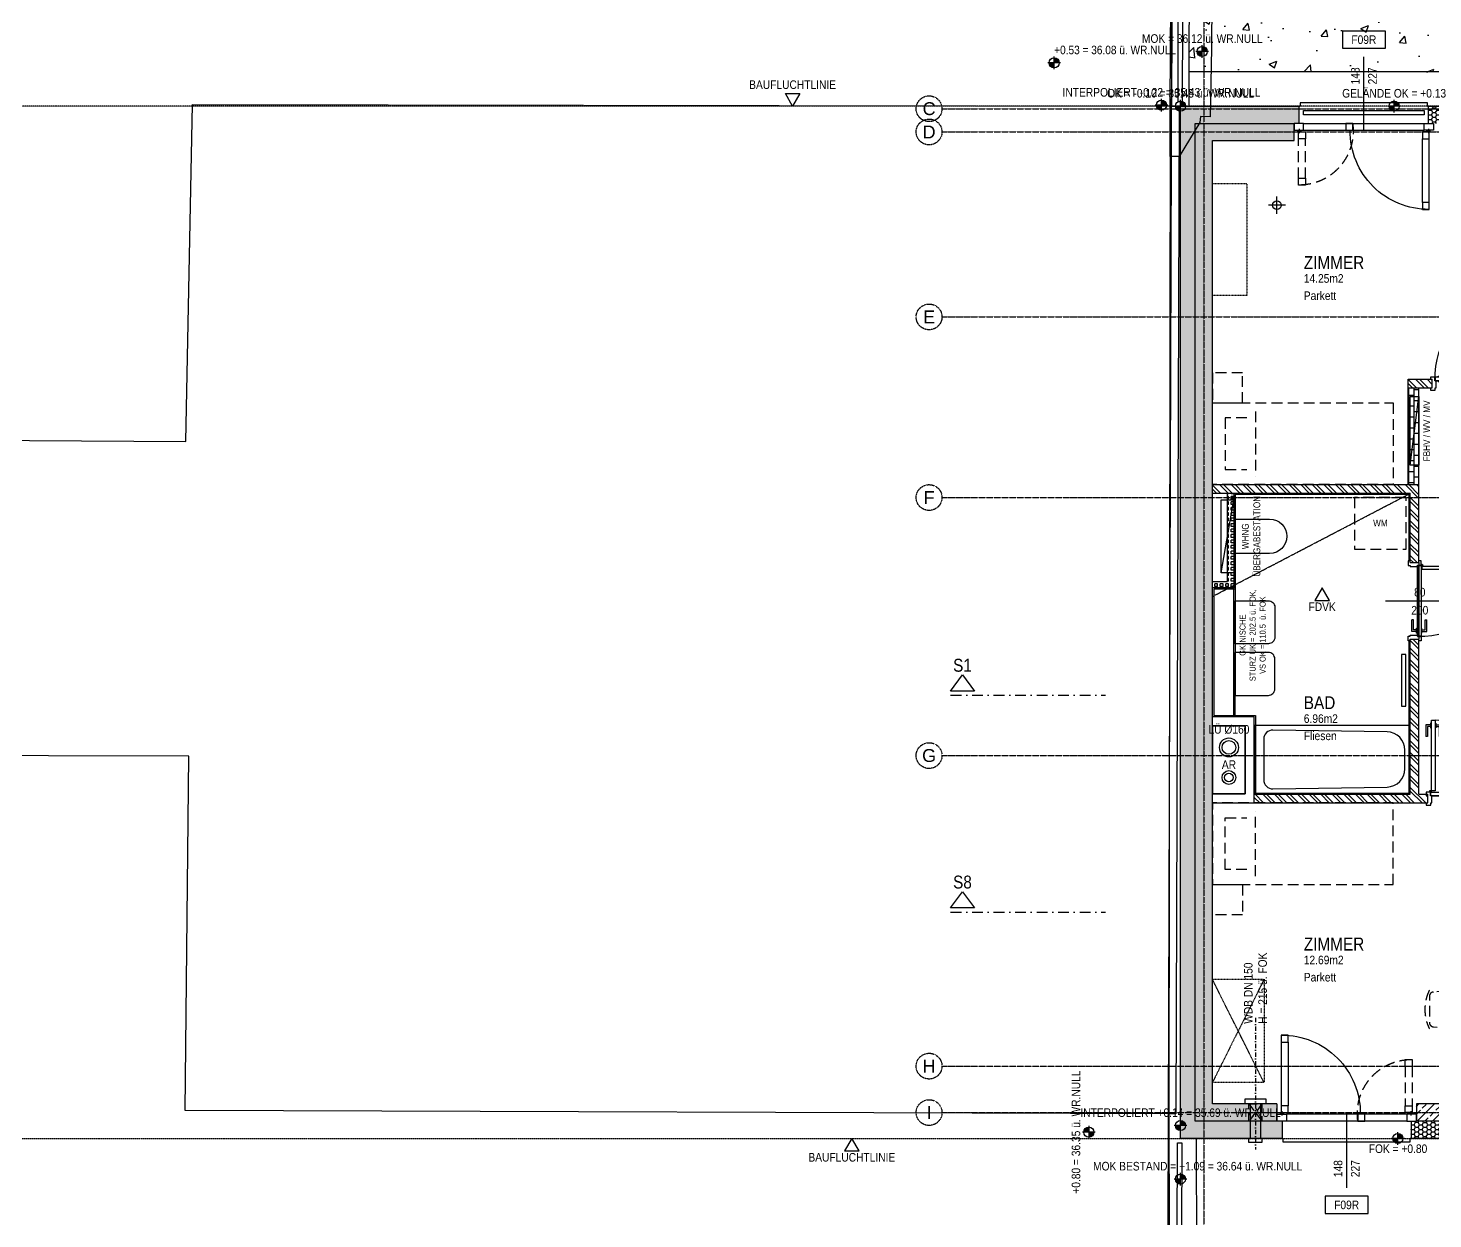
# Model space of a CAD drawing. Header units: millimetres. Extents: x -5498 to 144064, y 340 to 109563.
# Drawn here: x 21033 to 37359, y 34225 to 48069 of the extents above; entities that cross this region are included whole.
import ezdxf
from ezdxf.enums import TextEntityAlignment as Align

# ---------------------------------------------------------------- set-up
doc = ezdxf.new("R2010")
doc.units = ezdxf.units.MM
for name, pattern in [('DASHDOT', [1, 0.5, -0.25, 0, -0.25]), ('HIDDEN', [0.375, 0.25, -0.125]), ('HIDDEN2', [0.1875, 0.125, -0.0625]), ('STRICHLINIE', [0.75, 0.5, -0.25]), ('STRICHPUNKT', [1, 0.5, -0.25, 0, -0.25]), ('STRICHPUNKTX2', [2, 1, -0.5, 0, -0.5])]:
    doc.linetypes.add(name, pattern=pattern)
doc.layers.add('00_HLP---------M0', color=251, linetype='Continuous', plot=False)
for name, color, linetype in [('00_HLP-G00-LEG-M0', 6, 'Continuous'), ('01-ANS-G00-LEG-M0', 251, 'Continuous'), ('01-BFL-G00-LEG-M0', 251, 'Continuous'), ('01-SCH-G00-LEG-M0', 251, 'STRICHPUNKTX2'), ('01-SYM-G00-Leg-M0', 251, 'Continuous'), ('01-TXT---------M0', 251, 'Continuous'), ('01-TXT---------PP', 1, 'Continuous'), ('01-TXT-G00-LEG-M0', 1, 'Continuous'), ('02-ANS-G00-LEG-M0', 251, 'Continuous'), ('02-AXO-G00-LEG-M0', 251, 'STRICHPUNKT'), ('02-DIM-G00-LEG-BEHÖRDE', 251, 'Continuous'), ('02-FIL-G00-LEG-GK', 251, 'Continuous'), ('02-FIL-G00-LEG-GRÜN', 251, 'Continuous'), ('02-FIL-G00-LEG-LILA', 251, 'Continuous'), ('02-FIL-G00-LEG-ORANGE', 251, 'Continuous'), ('02-FIL-G00-Leg-STB', 251, 'Continuous'), ('02-FLI-G00-LEG-M0', 251, 'Continuous'), ('02-TWA---------M0', 251, 'Continuous'), ('02-TWA-G00-LEG-M0', 251, 'Continuous'), ('02-TWB-G00-LEG-M0', 251, 'Continuous'), ('02-WDA---------M0', 251, 'Continuous'), ('02-WDA-G00-LEG-M0', 251, 'Continuous'), ('02-ZWA---------M0', 251, 'Continuous'), ('02-ZWA-G00-LEG-M0', 251, 'Continuous'), ('03-HID-G00-LEG-M0', 251, 'HIDDEN2'), ('03-SYM-G00-LEG-M0', 251, 'Continuous'), ('04-HLP---------M0', 251, 'HIDDEN2'), ('04-STO---------M0', 251, 'Continuous'), ('04-SYM---------EP', 251, 'Continuous'), ('04-SYM-G00-LEG-EP', 251, 'Continuous'), ('04-TXT---------EP', 251, 'Continuous'), ('04-TXT-G00-Leg-M0', 251, 'Continuous'), ('04-TXT-G00-LEG-POS', 8, 'Continuous'), ('05-STO--------M0', 251, 'Continuous'), ('05-SYM---------M0', 251, 'Continuous'), ('05-SYM--------M0', 251, 'Continuous'), ('05-SYM-G00-LEG-M0', 251, 'Continuous'), ('05-TXT---------PP', 8, 'Continuous'), ('05-TXT--------M0', 251, 'Continuous'), ('05-TXT-G00-LEG-M0', 251, 'Continuous'), ('07-SAN---------M0', 251, 'Continuous'), ('07-SAN-G00-LEG-FBHZG-EVERT', 251, 'Continuous'), ('07-SAN-G00-LEG-M0', 251, 'Continuous'), ('07-SYM-G00-LEG-M0', 251, 'STRICHPUNKT'), ('07-TXT---------M0', 251, 'Continuous'), ('07_MOB-G00-LEG-M0', 6, 'HIDDEN2'), ('09-VER-G00-LEG-GEBÄUDE', 251, 'Continuous'), ('09-VER-G00-LEG-GRUNDSTÜCKSGRENZE', 251, 'Continuous'), ('09-WEG_G00-LEG-M0', 251, 'Continuous')]:
    doc.layers.add(name, color=color, linetype=linetype)
doc.styles.add('ARIAL', font='arial.ttf', dxfattribs={"width": 0.85})
doc.styles.get("Standard").update_dxf_attribs({"font": 'arial.ttf'})
pattern_1 = [(359.70755, (-20078.772, 18756.93), (47.764726, 27.252854), [31.75, -63.5]), (119.70755, (-20078.772, 18756.93), (-47.484027, 27.739039), [31.75, -63.5]), (59.70755, (-20078.772, 18756.93), (0.280699, 54.991893), [-63.5, 31.75])]
pattern_2 = [(135, (-23245.73, -3508.61), (-67.35192, -67.35192), []), (135, (-23245.73, -3463.7), (-67.35192, -67.35192), [])]

# ---------------------------------------------------------------- blocks, each defined once
blk = doc.blocks.new('05-TXT')
at = {"layer": '05-TXT--------M0'}
blk.add_line((-0.4, 0), (0.4, 0), dxfattribs=at)
at = {"layer": '05-TXT--------M0', "color": 8, "style": 'ARIAL', "width": 0.85}
blk.add_attdef('BREITE', text='', height=0.1, dxfattribs=at).set_placement((0, 0.05), align=Align.CENTER)
blk.add_attdef('HÖHE', text='', height=0.1, rotation=360, dxfattribs=at).set_placement((0, -0.06), align=Align.TOP_CENTER)
blk = doc.blocks.new('TÜR-80_10er-WAND')
at = {"layer": '00_HLP---------M0'}
blk.add_lwpolyline([(0.411, -0.025), (-0.411, -0.025), (-0.411, -0.025), (-0.411, 0.017), (0.411, 0.017)], close=True, dxfattribs=at)
for points in [[(0.4, 0.017), (-0.4, 0.017)], [(-0.375, 0.017), (-0.375, 0.027), (-0.32, 0.027), (-0.32, 0.017)], [(-0.357, 0.027), (-0.357, 0.083), (-0.222, 0.083)], [(-0.337, 0.027), (-0.337, 0.063), (-0.222, 0.063)], [(-0.222, 0.063), (-0.222, 0.083)], [(-0.375, -0.025), (-0.375, -0.035), (-0.32, -0.035), (-0.32, -0.025)], [(-0.357, -0.035), (-0.357, -0.091), (-0.222, -0.091)], [(-0.337, -0.035), (-0.337, -0.071), (-0.222, -0.071)], [(-0.222, -0.071), (-0.222, -0.091)]]:
    blk.add_lwpolyline(points, dxfattribs=at)
at = {"layer": '02-ZWA---------M0'}
for points in [[(-0.445, 0.1), (-0.445, 0)], [(0.445, 0.1), (0.445, 0)]]:
    blk.add_lwpolyline(points, dxfattribs=at)
at = {"layer": '05-STO--------M0'}
for points in [[(-0.465, 0.1), (-0.465, 0.125), (-0.41, 0.125), (-0.41, 0.1), (-0.4, 0.1), (-0.4, 0.017), (-0.415, 0.017), (-0.415, -0.025), (-0.465, -0.025), (-0.465, 0)], [(0.465, 0.1), (0.465, 0.125), (0.41, 0.125), (0.41, 0.1), (0.4, 0.1), (0.4, 0.017), (0.415, 0.017), (0.415, -0.025), (0.465, -0.025), (0.465, 0)]]:
    blk.add_lwpolyline(points, dxfattribs=at)
at = {"layer": '05-SYM---------M0'}
for points in [[(0.352, -0.808), (0.296, -0.808), (0.296, -0.673)], [(0.316, -0.673), (0.296, -0.673)], [(0.352, -0.788), (0.316, -0.788), (0.316, -0.673)], [(0.362, -0.826), (0.352, -0.826), (0.352, -0.771), (0.362, -0.771)], [(0.404, -0.826), (0.414, -0.826), (0.414, -0.771), (0.404, -0.771)], [(0.414, -0.808), (0.47, -0.808), (0.47, -0.673)], [(0.414, -0.788), (0.45, -0.788), (0.45, -0.673)], [(0.45, -0.673), (0.47, -0.673)]]:
    blk.add_lwpolyline(points, dxfattribs=at)
at = {"layer": '05-SYM--------M0'}
blk.add_lwpolyline([(0.404, -0.039), (0.404, -0.862), (0.404, -0.862), (0.362, -0.862), (0.362, -0.039)], close=True, dxfattribs=at)
for points in [[(0.41, -0.036), (0.42, -0.036)], [(0.415, -0.031), (0.415, -0.041)]]:
    blk.add_lwpolyline(points, dxfattribs=at)
blk.add_circle((0.415, -0.036), 0.01, dxfattribs=at)
blk.add_arc((0.415, -0.036), 0.828, 176.3309, 266.3309, dxfattribs=at)
blk = doc.blocks.new('Fenster Doppelt 196')
at = {"layer": '02-WDA---------M0'}
for points in [[(-1.56, -0.2), (-1.56, -0.4)], [(-0.06, -0.2), (-0.06, -0.4)]]:
    blk.add_lwpolyline(points, dxfattribs=at)
at = {"layer": '04-HLP---------M0', "linetype": 'Continuous'}
for points in [[(-0.13, 0.72), (-0.13, 0.8), (-0.05, 0.8), (-0.05, 0.72)], [(-0.13, -0.1), (-0.13, -0.02), (-0.05, -0.02), (-0.05, -0.1)]]:
    blk.add_lwpolyline(points, close=True, dxfattribs=at)
for points in [[(-0.13, 0.72), (-0.13, -0.02)], [(-0.05, 0.72), (-0.05, -0.02)]]:
    blk.add_lwpolyline(points, dxfattribs=at)
at = {"layer": '04-HLP---------M0'}
for points in [[(-1.49, 0.437), (-1.49, 0.517), (-1.57, 0.517), (-1.57, 0.437)], [(-1.49, -0.1), (-1.49, -0.02), (-1.57, -0.02), (-1.57, -0.1)]]:
    blk.add_lwpolyline(points, close=True, dxfattribs=at)
for points in [[(-1.57, 0.437), (-1.57, -0.02)], [(-1.49, 0.437), (-1.49, -0.02)], [(-1.586, -0.11), (-1.536, -0.11)], [(-1.561, -0.135), (-1.561, -0.085)], [(-0.034, -0.11), (-0.084, -0.11)], [(-0.059, -0.135), (-0.059, -0.085)]]:
    blk.add_lwpolyline(points, dxfattribs=at)
at = {"layer": '04-HLP---------M0', "linetype": 'Continuous'}
blk.add_arc((-0.059, -0.11), 0.91, 89.5354, 180.5162, dxfattribs=at)
at = {"layer": '04-HLP---------M0'}
blk.add_arc((-1.561, -0.11), 0.627, 351.7537, 90.8218, dxfattribs=at)
at = {"layer": '04-STO---------M0'}
for points in [[(-1.51, -0.2), (-1.62, -0.2), (-1.62, -0.12), (-1.51, -0.12)], [(-0.94, -0.2), (-1.02, -0.2), (-1.02, -0.12), (-0.94, -0.12)], [(-0.11, -0.2), (0, -0.2), (0, -0.12), (-0.11, -0.12)]]:
    blk.add_lwpolyline(points, close=True, dxfattribs=at)
at = {"layer": '04-SYM---------EP'}
for p, q in [((-1.51, -0.12), (-0.11, -0.12)), ((-1.51, -0.2), (-0.11, -0.2))]:
    blk.add_line(p, q, dxfattribs=at)
blk = doc.blocks.new('01-SQM')
at = {"layer": '01-TXT---------M0', "color": 1, "style": 'ARIAL', "width": 0.85}
blk.add_attdef('ROOM', (0, 0), '', height=0.15, dxfattribs=at)
blk.add_attdef('AREA', text='', height=0.1, dxfattribs=at).set_placement((0, -0.06), align=Align.TOP_LEFT)
at = {"layer": '01-TXT---------PP', "color": 1, "style": 'ARIAL', "width": 0.85}
blk.add_attdef('NR', text='', height=0.15, dxfattribs=at).set_placement((-0.117, 0), align=Align.RIGHT)
blk.add_attdef('FLOOR', text='', height=0.1, dxfattribs=at).set_placement((0, -0.26), align=Align.TOP_LEFT)
blk = doc.blocks.new('01-HK1')
for p, q in [((-0.001, -0.074), (-0.001, 0.074)), ((0.074, 0), (-0.075, 0))]:
    blk.add_line(p, q)
blk.add_circle((-0.001, 0), 0.0586)
for points in [[(-0.001, 0.059), (0.041, 0.041), (-0.001, 0)], [(-0.001, 0), (0.058, 0), (0.041, 0.041)], [(-0.059, 0), (-0.042, -0.041), (-0.001, 0)], [(-0.042, -0.041), (-0.001, -0.059), (-0.001, 0)]]:
    blk.add_solid(points)
at = {"layer": '01-TXT---------M0', "color": 8, "style": 'ARIAL', "width": 0.85}
blk.add_attdef('HEIGHT', text='', height=0.1, dxfattribs=at).set_placement((0, 0.2), align=Align.TOP_CENTER)
blk = doc.blocks.new('04-TXT')
blk.add_line((0, 0), (0.853, 0))
at = {"layer": '04-TXT---------EP', "color": 8, "style": 'ARIAL', "width": 0.85}
blk.add_attdef('WIDTH', text='', height=0.1, dxfattribs=at).set_placement((0.632, 0.05), align=Align.CENTER)
blk.add_attdef('HEIGHT', text='', height=0.1, dxfattribs=at).set_placement((0.632, -0.05), align=Align.TOP_CENTER)
blk = doc.blocks.new('03-rar')
blk.add_circle((0, 0), 0.05)
at = {"layer": '01-TXT---------M0', "color": 8, "style": 'ARIAL', "width": 0.85}
blk.add_attdef('RR', text='', height=0.1, dxfattribs=at).set_placement((0, 0.1), align=Align.CENTER)
blk = doc.blocks.new('schnittführung')
at = {"color": 4, "linetype": 'DASHDOT', "ltscale": 0.25}
blk.add_line((0.237, -0.138), (0.237, 1.662), dxfattribs=at)
blk.add_line((0.237, -0.138), (0.237, 1.662), dxfattribs=at)
blk.add_line((0.237, -0.138), (0.237, 1.662), dxfattribs=at)
at = {"color": 4}
blk.add_lwpolyline([(0.187, 0.138), (0.187, -0.138), (0, 0)], close=True, dxfattribs=at)
at = {"layer": '07-TXT---------M0', "color": 9, "style": 'ARIAL', "text_generation_flag": 6, "width": 0.85}
blk.add_attdef('SCHNITT', text='', height=0.15, rotation=270, dxfattribs=at).set_placement((-0.037, 0), align=Align.CENTER)
blk = doc.blocks.new('01-HK3')
blk.add_lwpolyline([(0, 0), (0.0423, 0.0732), (-0.0423, 0.0732)], close=True)
at = {"color": 0, "style": 'ARIAL', "width": 0.85}
blk.add_attdef('HEIGHT', text='', height=0.05, dxfattribs=at).set_placement((0, 0.35), align=Align.TOP_CENTER)
blk = doc.blocks.new('07-Badewanne')
blk.add_lwpolyline([(0, -0.8), (-1.8, -0.8), (-1.8, 0), (0, 0)], close=True)
blk.add_lwpolyline([(-0.106, -0.637), (-0.106, -0.163, 0.418658), (-0.213, -0.058), (-1.539, -0.079, 0.409076), (-1.747, -0.291), (-1.747, -0.509, 0.409783), (-1.539, -0.721), (-0.213, -0.742, 0.419369), (-0.106, -0.637)], format="xyb", close=True)
blk = doc.blocks.new('07-WT60')
blk.add_lwpolyline([(-0.015, 0.25), (-0.4, 0.25, 0.414214), (-0.475, 0.175), (-0.475, -0.175, 0.414214), (-0.4, -0.25), (-0.015, -0.25)], format="xyb", close=True)
blk = doc.blocks.new('07-WM')
at = {"linetype": 'HIDDEN', "ltscale": 0.5}
blk.add_lwpolyline([(0.05, -0.05), (0.05, -0.65), (0.65, -0.65), (0.65, -0.05)], close=True, dxfattribs=at)
blk = doc.blocks.new('07-WC')
blk.add_lwpolyline([(-0.015, -0.2), (-0.415, -0.2, -1), (-0.415, 0.2), (-0.015, 0.2)], format="xyb", close=True)
blk = doc.blocks.new('BETT_90')
blk.add_lwpolyline([(0, 0.95), (-0.35, 0.95), (-0.35, 1.3), (0, 1.3)], close=True)
at = {"flags": 128}
blk.add_lwpolyline([(-2.1, 0.95), (-2.1, 0), (0, 0), (0, 0.95)], close=True, dxfattribs=at)
for points in [[(-0.5, 0.85), (-0.5, 0.1)], [(-0.4, 0.775), (-0.15, 0.775), (-0.15, 0.175), (-0.4, 0.175)]]:
    blk.add_lwpolyline(points)
blk = doc.blocks.new('möbel_schreibtisch')
at = {"flags": 128}
blk.add_lwpolyline([(0, -0.1), (-0.6, -0.1), (-0.6, 1.3), (0, 1.3)], close=True, dxfattribs=at)
blk.add_lwpolyline([(-1.056, 0.802, 0.39805), (-1.103, 0.752), (-1.103, 0.447, 0.39805), (-1.056, 0.397), (-0.706, 0.377, 0.430564), (-0.653, 0.427), (-0.653, 0.772, 0.430564), (-0.706, 0.822)], format="xyb", close=True, dxfattribs=at)
blk.add_arc((-0.653, 0.599), 0.503, 153.4349, 206.5651)
blk = doc.blocks.new('WANDLÜFER')
at = {"layer": '02-TWA---------M0', "linetype": 'HIDDEN2', "ltscale": 0.75}
for points in [[(0.075, 0), (0.075, -0.2), (-0.075, -0.2), (-0.075, 0), (0.075, 0)], [(-0.075, 0), (0.075, -0.2)], [(0.075, 0), (-0.075, -0.2)]]:
    blk.add_lwpolyline(points, dxfattribs=at)
at = {"layer": '07-SAN---------M0', "linetype": 'STRICHPUNKT', "ltscale": 0.1}
blk.add_lwpolyline([(0, 1), (0, -0.53)], dxfattribs=at)
at = {"layer": '07-SAN---------M0'}
for points in [[(0, 0), (-0.12, 0), (-0.12, 0.06), (0.12, 0.06), (0.12, 0)], [(0.08, -0.4), (-0.08, -0.4), (-0.08, -0.445), (0.08, -0.445)]]:
    blk.add_lwpolyline(points, close=True, dxfattribs=at)
for points in [[(-0.06, 0), (-0.06, -0.4)], [(0.06, 0), (0.06, -0.4)]]:
    blk.add_lwpolyline(points, dxfattribs=at)
blk = doc.blocks.new('türachse&qualität')
at = {"layer": '05-SYM---------M0'}
blk.add_line((-0.4, 0), (-0.4, 0), dxfattribs=at)
at = {"layer": '05-TXT---------PP'}
blk.add_lwpolyline([(-0.5, -0.25), (-0.5, 0.25), (-0.7, 0.25), (-0.7, -0.25)], close=True, dxfattribs=at)
at = {"layer": '05-TXT---------PP', "color": 8, "style": 'ARIAL', "text_generation_flag": 6, "width": 0.85}
blk.add_attdef('POS.NR.', text='', height=0.1, rotation=270, dxfattribs=at).set_placement((-0.653, -0.011), align=Align.TOP_CENTER)

msp = doc.modelspace()

# ---------------------------------------------------------------- hatches: boundary and pattern name
at = {"layer": '02-FIL-G00-LEG-GK'}
h = msp.add_hatch(dxfattribs=at)
h.set_pattern_fill('BRICK', color=256, scale=10, angle=197.0465, style=0)
h.set_pattern_definition([(90, (-23245.73, -3508.606), (-63.5, 4e-09), []), (180, (-23245.73, -3508.6), (-8e-09, -127), [63.5, -63.5]), (180, (-23245.73, -3445.1), (-8e-09, -127), [-63.5, 63.5])])
h.paths.add_polyline_path([(37197, 43886), (37072, 43886), (37072, 42761), (37197, 42761)])
at = {"layer": '02-FIL-G00-LEG-GK', "ltscale": 0.2}
h = msp.add_hatch(dxfattribs=at)
h.set_pattern_fill('SQUARE', color=256, scale=10, angle=197.0465, style=0)
h.set_pattern_definition([(90, (-23245.73, -3508.606), (-31.75, 2e-09), [31.75, -31.75]), (180, (-23245.73, -3508.606), (-2e-09, -31.75), [31.75, -31.75])])
h.paths.add_polyline_path([(35047, 42611), (34972, 42611), (34972, 41636), (34797, 41636), (34797, 41561), (35047, 41561)])
h.paths.add_polyline_path([(35047, 42661), (34972, 42661), (34972, 42611), (35047, 42611)])
at = {"layer": '02-FIL-G00-LEG-GRÜN'}
h = msp.add_hatch(dxfattribs=at)
h.set_pattern_fill('AR-CONC', color=256, scale=5, angle=107.339, style=0)
h.set_pattern_definition([(50.2925, (-23245.7, -3508.6), (911.318, -75.045), [95.25, -1047.75]), (355.2925, (-23245.7, -3508.6), (-181.088, 954.371), [76.2, -838.2]), (100.7435, (-23169.8, -3514.9), (730.234, 879.322), [80.95, -890.45]), (46.4767, (-23247, -3254.6), (1356.45, -203.29), [142.875, -1571.625]), (96.928, (-23134, -3271.5), (1180.691, 1243.17), [121.425, -1335.675]), (351.4765, (-23247, -3254.6), (1180.693, 1243.168), [114.3, -1257.3]), (21.2925, (-23119.7, -3317.46), (760.6744, -507.4516), [95.25, -1047.75]), (326.2925, (-23119.7, -3317.5), (304.305, 922.505), [76.2, -838.2]), (71.7439, (-23056.3, -3359.75), (1064.978, 415.056), [80.95, -890.45]), (37.79245, (-23245.73, -3508.6), (13.2849, 422.8485), [0, -828.04, 0, -850.9, 0, -841.375]), (7.79245, (-23245.73, -3508.6), (331.5372, 502.6017), [0, -485.14, 0, -808.99, 0, -320.675]), (327.79245, (-23528.94, -3510.05), (678.0903, -25.183), [0, -317.5, 0, -990.6, 0, -1314.45]), (317.79245, (-23655.93, -3510.7), (739.9873, 130.911), [0, -412.75, 0, -657.86, 0, -933.45])])
h.paths.add_polyline_path([(38838, 49629), (34530, 49629), (34528, 49061), (34523, 47561), (38838, 47561)])
at = {"layer": '02-FIL-G00-LEG-LILA'}
h = msp.add_hatch(dxfattribs=at)
h.set_pattern_fill('HONEY', color=256, scale=10, angle=107.0465, style=0)
h.set_pattern_definition(pattern_1)
h.paths.add_polyline_path([(34597, 46961), (35747, 46961), (35807, 46961), (35807, 47161), (34427, 47161), (34427, 35161), (35607, 35161), (35607, 35361), (35547, 35361), (34597, 35361)])
h = msp.add_hatch(dxfattribs=at)
h.set_pattern_fill('HONEY', color=256, scale=10, angle=107.0465, style=0)
h.set_pattern_definition(pattern_1)
h.paths.add_polyline_path([(39577, 47161), (37307, 47161), (37307, 46961), (37367, 46961), (39517, 46961), (39577, 46961)])
h = msp.add_hatch(dxfattribs=at)
h.set_pattern_fill('HONEY', color=256, scale=10, angle=107.0465, style=0)
h.set_pattern_definition(pattern_1)
h.paths.add_polyline_path([(39282, 35361), (39222, 35361), (37167, 35361), (37107, 35361), (37107, 35161), (39282, 35161)])
at = {"layer": '02-FIL-G00-LEG-ORANGE'}
h = msp.add_hatch(dxfattribs=at)
h.set_pattern_fill('ANSI32', color=256, scale=10, angle=197.0465, style=0)
h.set_pattern_definition(pattern_2)
h.paths.add_polyline_path([(37352, 43986), (37072, 43986), (37072, 43886), (37352, 43886)])
h = msp.add_hatch(dxfattribs=at)
h.set_pattern_fill('ANSI32', color=256, scale=10, angle=197.0465, style=0)
h.set_pattern_definition(pattern_2)
h.paths.add_polyline_path([(37197, 42761), (34797, 42761), (34797, 42661), (37097, 42661), (37097, 41856), (37197, 41856)])
h = msp.add_hatch(dxfattribs=at)
h.set_pattern_fill('ANSI32', color=256, scale=10, angle=197.0465, style=0)
h.set_pattern_definition(pattern_2)
h.paths.add_polyline_path([(37197, 40966), (37097, 40966), (37097, 39161), (35287, 39161), (35287, 39061), (37302, 39061), (37302, 39161), (37197, 39161)])
at = {"layer": '02-FIL-G00-Leg-STB'}
h = msp.add_hatch(dxfattribs=at)
h.set_pattern_fill('ANSI33', color=256, scale=20, angle=107.0465, style=0)
h.set_pattern_definition([(44.70755, (-20078.77, 18756.93), (-89.34302, 90.25976), []), (44.70755, (-19988.97, 18756.47), (-89.34302, 90.25976), [63.5, -31.75])])
h.paths.add_polyline_path([(34797, 46761), (35747, 46761), (35747, 46961), (34597, 46961), (34597, 35361), (35547, 35361), (35547, 35441), (35547, 35561), (34797, 35561)])
h = msp.add_hatch(dxfattribs=at)
h.set_pattern_fill('ANSI33', color=256, scale=20, angle=107.0465, style=0)
h.set_pattern_definition([(45, (-23245.73, -3508.6), (-89.80256, 89.80256), []), (45, (-23155.93, -3508.6), (-89.80256, 89.80256), [63.5, -31.75])])
h.paths.add_polyline_path([(38622, 39696), (38422, 39696), (38422, 35561), (37167, 35561), (37167, 35361), (39222, 35361), (39222, 35561), (38622, 35561)])

# ---------------------------------------------------------------- linework, layer by layer
at = {"layer": '00_HLP-G00-LEG-M0'}
msp.add_lwpolyline([(34802, 50055), (34785, 47837), (34772, 47035), (34657, 47042), (34651, 46972), (34411, 46577), (34307, 46577), (34306, 47162), (34307, 47182), (34342, 52574)], dxfattribs=at)
for centre, radius in [((34989, 39706), 110), ((34989, 39356), 80)]:
    msp.add_circle(centre, radius, dxfattribs=at)
at = {"layer": '01-ANS-G00-LEG-M0'}
for points in [[(37197, 41856), (37197, 40966)], [(34797, 39166), (35177, 39166), (35177, 39956), (34797, 39956), (34797, 39166)]]:
    msp.add_lwpolyline(points, dxfattribs=at)
at = {"layer": '01-BFL-G00-LEG-M0', "linetype": 'STRICHLINIE'}
msp.add_lwpolyline([(49417, 47161), (19277, 47161), (19303, 56514), (19330, 61746), (49471, 61820), (49417, 56595), (49417, 47161)], close=True, dxfattribs=at)
msp.add_lwpolyline([(19214, 24036), (19245, 35161), (49417, 35161), (49417, 26387), (49325, 14524)], dxfattribs=at)
at = {"layer": '02-ANS-G00-LEG-M0'}
for points in [[(19303, 56784), (21642, 56789), (34552, 56813), (34528, 49061), (34522, 47161)], [(19353, 56709), (21642, 56714), (34476, 56738), (34453, 49161), (34447, 47211), (34397, 47211), (34403, 49161), (34426, 56688), (21642, 56664), (19353, 56659), (19353, 56709)], [(19303, 56584), (21642, 56589), (34351, 56613), (34328, 49161), (34322, 47161)], [(37297, 47161), (37297, 47201), (35817, 47201), (35817, 47161)], [(35047, 40061), (35047, 41561)], [(34291, 35655), (34291, 35655), (34294, 33845), (34277, 32186), (34265, 31554), (34244, 31530), (34241, 29294), (34258, 29260), (34259, 26669), (37934, 26647), (39394, 26641), (39418, 26670), (39627, 26675), (39644, 26651), (39644, 26640), (42786, 26568), (44500, 26549), (45276, 26537), (45963, 26525), (46078, 26523), (46110, 26510), (46780, 26478)], [(34441, 35111), (34409, 26817), (49367, 26632), (49367, 26582), (34359, 26768), (34391, 35111), (34441, 35111)], [(46780, 26478), (46811, 26504), (46821, 26723), (46793, 26753), (46168, 26783), (46132, 26797), (45968, 26800), (45280, 26812), (44504, 26824), (42791, 26843), (40774, 26889), (39729, 26914), (37936, 26922), (34579, 26942), (34578, 27810), (34578, 29333), (34561, 29368), (34561, 30770), (34564, 31412), (34582, 31434), (34597, 32181), (34614, 33844), (34612, 35161)], [(35617, 35161), (35617, 35121), (37097, 35121), (37097, 35161)]]:
    msp.add_lwpolyline(points, dxfattribs=at)
msp.add_lwpolyline([(37257, 47061), (35857, 47061), (35857, 47111), (37257, 47111), (37257, 47061)], close=True, dxfattribs=at)
at = {"layer": '02-AXO-G00-LEG-M0'}
for points in [[(34697, 58815), (34697, 23888)], [(31654, 47131), (65267, 47131)], [(31654, 46861), (65267, 46861)], [(31654, 44711), (65267, 44711)], [(31654, 42611), (65267, 42611)], [(31654, 39611), (65267, 39611)], [(31654, 36001), (65267, 36001)], [(31654, 35461), (65267, 35461)]]:
    msp.add_lwpolyline(points, dxfattribs=at)
for centre in [(31504, 47131), (31504, 46861), (31504, 44711), (31504, 42611), (31504, 39611), (31504, 36001), (31504, 35461)]:
    msp.add_circle(centre, 150, dxfattribs=at)
at = {"layer": '02-FLI-G00-LEG-M0'}
for points in [[(37082, 41876), (37082, 42646), (35062, 42646), (35062, 41546), (34812, 41546), (34812, 40076), (35297, 40076), (35297, 39176), (37082, 39176), (37082, 40946)], [(35062, 41546), (35057, 40076)]]:
    msp.add_lwpolyline(points, dxfattribs=at)
at = {"layer": '02-TWA-G00-LEG-M0'}
for p, q in [((34597, 46961), (35747, 46961)), ((34597, 35361), (34597, 46961)), ((34797, 46761), (35747, 46761)), ((34797, 35561), (34797, 46761)), ((35547, 35561), (34797, 35561)), ((38422, 35561), (37167, 35561)), ((35547, 35361), (34597, 35361)), ((39222, 35361), (37167, 35361))]:
    msp.add_line(p, q, dxfattribs=at)
for points in [[(35747, 46761), (35747, 46961)], [(35547, 45911), (35547, 46111)], [(35647, 46011), (35447, 46011)], [(35547, 35561), (35547, 35361)], [(37167, 35561), (37167, 35361)]]:
    msp.add_lwpolyline(points, dxfattribs=at)
msp.add_circle((35547, 46011), 50, dxfattribs=at)
at = {"layer": '02-TWB-G00-LEG-M0'}
msp.add_lwpolyline([(7149, 340), (7235, 37822), (7319, 56522), (18168, 56595), (18015, 43292), (22867, 43263), (22943, 47179), (34306, 47162), (34306, 47162), (34291, 35446), (22858, 35484), (22901, 39603), (18002, 39617), (17965, 24115)], dxfattribs=at)
at = {"layer": '02-WDA-G00-LEG-M0'}
for p, q in [((34427, 35161), (34427, 47161)), ((34427, 47161), (35817, 47161)), ((37297, 47161), (39577, 47161)), ((35617, 35161), (34427, 35161)), ((39292, 35161), (37097, 35161))]:
    msp.add_line(p, q, dxfattribs=at)
at = {"layer": '02-ZWA-G00-LEG-M0'}
for p, q in [((37072, 43986), (37352, 43986)), ((37072, 42761), (37072, 43986)), ((37072, 43886), (37352, 43886)), ((37197, 41856), (37197, 43886)), ((34797, 42761), (37197, 42761)), ((34797, 42661), (37097, 42661)), ((37097, 41856), (37097, 42661)), ((37097, 39161), (37097, 40966)), ((37197, 39161), (37197, 40966))]:
    msp.add_line(p, q, dxfattribs=at)
for points in [[(35047, 42661), (35047, 41561), (34797, 41561)], [(34797, 41636), (34972, 41636), (34972, 42661)], [(34797, 39061), (35282, 39061), (35282, 40061), (34797, 40061)], [(34797, 39956), (35177, 39956), (35177, 39166), (34797, 39166)], [(35282, 39161), (37097, 39161)], [(35282, 39061), (37302, 39061)], [(37197, 39161), (37302, 39161)]]:
    msp.add_lwpolyline(points, dxfattribs=at)
at = {"layer": '03-HID-G00-LEG-M0'}
msp.add_lwpolyline([(34797, 41461), (37097, 42661)], dxfattribs=at)
at = {"layer": '07-SAN-G00-LEG-FBHZG-EVERT'}
for points in [[(37197, 42986), (37097, 42986), (37097, 43786), (37197, 43786)], [(34897, 42586), (35047, 42586), (35047, 41736), (34897, 41736)]]:
    msp.add_lwpolyline(points, close=True, dxfattribs=at)
for points in [[(37097, 42986), (37197, 43786)], [(34897, 41736), (35047, 42586)]]:
    msp.add_lwpolyline(points, dxfattribs=at)
at = {"layer": '07-SAN-G00-LEG-M0'}
msp.add_lwpolyline([(37046, 40786), (36996, 40786), (36996, 40186), (37046, 40186), (37046, 40786)], close=True, dxfattribs=at)
at = {"layer": '07_MOB-G00-LEG-M0'}
for points in [[(34797, 46261), (35197, 46261), (35197, 44961), (34797, 44961), (34797, 46261)], [(34797, 37011), (35397, 37011), (35397, 35811), (34797, 35811), (34797, 37011)]]:
    msp.add_lwpolyline(points, close=True, dxfattribs=at)
for points in [[(35397, 37011), (34797, 35811)], [(35397, 35811), (34797, 37011)]]:
    msp.add_lwpolyline(points, dxfattribs=at)
at = {"layer": '09-VER-G00-LEG-GEBÄUDE', "ltscale": 1}
msp.add_lwpolyline([(34306, 47162), (34410, 47162), (34373, 35446), (34291, 35446)], dxfattribs=at)
at = {"layer": '09-VER-G00-LEG-GRUNDSTÜCKSGRENZE'}
msp.add_lwpolyline([(61917, 26338), (50754, 26465), (34259, 26669), (34351, 56613), (7433, 56562), (7303, 56562), (7386, 72730), (7395, 74642), (22389, 74759), (44752, 74814), (44634, 56632), (44768, 56633), (61917, 56665)], close=True, dxfattribs=at)
at = {"layer": '09-WEG_G00-LEG-M0'}
for points in [[(40337, 47561), (34523, 47561)], [(34427, 47161), (34322, 47162)]]:
    msp.add_lwpolyline(points, dxfattribs=at)

# ---------------------------------------------------------------- block references
at = {"layer": '00_HLP-G00-LEG-M0', "xscale": 999.9999999999995, "yscale": 999.9999999999995, "zscale": 999.9999999999995, "rotation": 4.12714685051e-05}
for p, values in [((34679, 47797), {'HEIGHT': 'MOK = 36.12 ü. WR.NULL'}), ((34205, 47172), {'HEIGHT': 'INTERPOLIERT -0.22 = 35.43 ü. WR.NULL'}), ((34427, 35310), {'HEIGHT': 'INTERPOLIERT +0.14 = 35.69 ü. WR.NULL'})]:
    msp.add_blockref('01-HK1', p, dxfattribs=at).add_auto_attribs(values)
at = {"layer": '01-SCH-G00-LEG-M0', "xscale": 999.9999999999995, "yscale": 999.9999999999995, "zscale": 999.9999999999995}
for p, rotation, values in [((31892, 40549), 269.999999997655, {'SCHNITT': 'S1'}), ((31892, 38029), 269.9999999981312, {'SCHNITT': 'S8'})]:
    msp.add_blockref('schnittführung', p, dxfattribs=dict(at, rotation=rotation)).add_auto_attribs(values)
at = {"layer": '01-SYM-G00-Leg-M0'}
ref = msp.add_blockref('01-HK1', (32958, 47664), dxfattribs=dict(at, xscale=999.9999999999995, yscale=999.9999999999995, zscale=999.9999999999995, rotation=4.12714685051e-05))
ref.add_attrib('HEIGHT', '+0.53 = 36.08 ü. WR.NULL', dxfattribs={"layer": '01-TXT---------M0', "color": 8, "height": 99.41, "rotation": 0, "style": 'ARIAL', "width": 0.844984}).set_placement((32958, 47864), align=Align.TOP_LEFT)
at = {"layer": '01-SYM-G00-Leg-M0', "xscale": 999.9999999999995, "yscale": 999.9999999999995, "zscale": 999.9999999999995}
for p, rotation, values in [((34427, 47161), 4.12721824252e-05, {'HEIGHT': 'OK = -0.10 = 35.45 ü. WR.NULL'}), ((36909, 47161), 4.12721824252e-05, {'HEIGHT': 'GELÄNDE OK = +0.13'}), ((33361, 35234), 90.0000412711709, {'HEIGHT': '+0.80 = 36.35 ü. WR.NULL'})]:
    msp.add_blockref('01-HK1', p, dxfattribs=dict(at, rotation=rotation)).add_auto_attribs(values)
at = {"layer": '01-SYM-G00-Leg-M0'}
ref = msp.add_blockref('01-HK3', (36072, 41561), dxfattribs=dict(at, xscale=2000, yscale=2000, zscale=2000, rotation=179.9999999922958))
ref.add_attrib('HEIGHT', 'FDVK', dxfattribs={"layer": '0', "color": 0, "height": 100, "rotation": 180, "style": 'ARIAL', "text_generation_flag": 6, "width": 0.85}).set_placement((36072, 41261), align=Align.BOTTOM_CENTER)
ref = msp.add_blockref('01-HK1', (36954, 35161), dxfattribs=dict(at, xscale=999.9999999999995, yscale=999.9999999999995, zscale=999.9999999999995, rotation=4.12721824252e-05))
ref.add_attrib('HEIGHT', 'FOK = +0.80', dxfattribs={"layer": '01-TXT---------M0', "color": 8, "height": 100, "rotation": 0, "style": 'ARIAL', "width": 0.85}).set_placement((36954, 35091), align=Align.TOP_CENTER)
ref = msp.add_blockref('01-HK1', (34426, 34688), dxfattribs=dict(at, xscale=999.9999999999995, yscale=999.9999999999995, zscale=999.9999999999995, rotation=4.12714685051e-05))
ref.add_attrib('HEIGHT', 'MOK BESTAND = +1.09 = 36.64 ü. WR.NULL', dxfattribs={"layer": '01-TXT---------M0', "color": 8, "height": 100, "rotation": 0, "style": 'ARIAL', "width": 0.85}).set_placement((34626, 34888), align=Align.TOP_CENTER)
at = {"layer": '01-TXT-G00-LEG-M0', "xscale": 999.9999999999995, "yscale": 999.9999999999995, "zscale": 999.9999999999995, "rotation": 359.9999999917097}
for p, values in [((35859, 45268), {'ROOM': 'ZIMMER', 'AREA': '14.25m2', 'FLOOR': 'Parkett'}), ((35859, 40151), {'ROOM': 'BAD', 'AREA': '6.96m2', 'FLOOR': 'Fliesen'}), ((35859, 37345), {'ROOM': 'ZIMMER', 'AREA': '12.69m2', 'FLOOR': 'Parkett'})]:
    msp.add_blockref('01-SQM', p, dxfattribs=at).add_auto_attribs(values)
at = {"layer": '02-DIM-G00-LEG-BEHÖRDE'}
ref = msp.add_blockref('01-HK3', (29918, 47161), dxfattribs=dict(at, xscale=-2000.000000016161, yscale=2000.000000025193, zscale=1999.999999999999, rotation=359.9999999830528))
ref.add_attrib('HEIGHT', 'BAUFLUCHTLINIE', dxfattribs={"layer": '0', "color": 0, "extrusion": (0, 0, -1), "height": 100, "rotation": 0, "style": 'ARIAL', "text_generation_flag": 2, "width": 0.85}).set_placement((-29918, 47461), align=Align.TOP_CENTER)
ref = msp.add_blockref('01-HK3', (30606, 35161), dxfattribs=dict(at, xscale=2000.000000016163, yscale=2000.000000025193, zscale=1999.999999999999, rotation=179.9999999911241))
ref.add_attrib('HEIGHT', 'BAUFLUCHTLINIE', dxfattribs={"layer": '0', "color": 0, "extrusion": (0, 0, -1), "height": 100, "rotation": 180, "style": 'ARIAL', "text_generation_flag": 4, "width": 0.85}).set_placement((-30606, 34861), align=Align.BOTTOM_CENTER)
at = {"layer": '03-SYM-G00-LEG-M0'}
ref = msp.add_blockref('03-rar', (34989, 39706), dxfattribs=dict(at, xscale=1600.000000298865, yscale=1600.000000298865, zscale=1600.000000298865, rotation=359.9999999966134))
ref.add_attrib('RR', 'LÜ %%C160', dxfattribs={"layer": '01-TXT---------M0', "color": 8, "height": 100, "style": 'ARIAL', "width": 0.85}).set_placement((34989, 39866), align=Align.CENTER)
at = {"layer": '03-SYM-G00-LEG-M0', "xscale": 999.9999999999995, "yscale": 999.9999999999995, "zscale": 999.9999999999995, "rotation": 359.9999999966134}
msp.add_blockref('03-rar', (34989, 39356), dxfattribs=at).add_auto_attribs({'RR': 'AR'})
at = {"layer": '04-SYM-G00-LEG-EP', "xscale": -999.9999999999995, "yscale": 999.9999999999995, "zscale": 999.9999999999995}
for p, rotation in [((37367, 46761), 179.9999999905501), ((35547, 35561), 3.3792968e-09)]:
    msp.add_blockref('Fenster Doppelt 196', p, dxfattribs=dict(at, rotation=rotation))
at = {"layer": '04-TXT-G00-Leg-M0', "xscale": 999.9999999999995, "yscale": 999.9999999999995, "zscale": 999.9999999999995, "rotation": 89.99999996010862}
msp.add_blockref('04-TXT', (36557, 46881), dxfattribs=at).add_auto_attribs({'WIDTH': '148', 'HEIGHT': '227'})
at = {"layer": '04-TXT-G00-Leg-M0'}
ref = msp.add_blockref('04-TXT', (36357, 35441), dxfattribs=dict(at, xscale=-999.9999999999995, yscale=999.9999999999995, zscale=999.9999999999995, rotation=90.00000003535969))
ref.add_attrib('WIDTH', '148', dxfattribs={"layer": '04-TXT---------EP', "color": 8, "extrusion": (0, 0, -1), "height": 100, "rotation": 270, "style": 'ARIAL', "text_generation_flag": 2, "width": 0.85}).set_placement((-36307, 34809), align=Align.CENTER)
ref.add_attrib('HEIGHT', '227', dxfattribs={"layer": '04-TXT---------EP', "color": 8, "extrusion": (0, 0, -1), "height": 100, "rotation": 270, "style": 'ARIAL', "text_generation_flag": 2, "width": 0.85}).set_placement((-36407, 34809), align=Align.TOP_CENTER)
at = {"layer": '04-TXT-G00-LEG-POS'}
ref = msp.add_blockref('türachse&qualität', (36557, 47334), dxfattribs=dict(at, xscale=999.9999999999995, yscale=999.9999999999995, zscale=999.9999999999995, rotation=269.9999963469632))
ref.add_attrib('POS.NR.', 'F09R', dxfattribs={"layer": '05-TXT---------PP', "color": 8, "height": 100, "rotation": 180, "style": 'ARIAL', "text_generation_flag": 6, "width": 0.85}).set_placement((36557, 47934), align=Align.MIDDLE_CENTER)
ref = msp.add_blockref('türachse&qualität', (36357, 34988), dxfattribs=dict(at, xscale=999.9999999999995, yscale=999.9999999999995, zscale=999.9999999999995, rotation=89.99999634612293))
ref.add_attrib('POS.NR.', 'F09R', dxfattribs={"layer": '05-TXT---------PP', "color": 8, "height": 100, "rotation": 360, "style": 'ARIAL', "width": 0.85}).set_placement((36357, 34388), align=Align.MIDDLE_CENTER)
at = {"layer": '05-SYM-G00-LEG-M0', "yscale": 999.9999999999995, "zscale": 999.9999999999995}
for p, xscale, rotation in [((37797, 43986), -999.9999999999995, 179.9999999501372), ((37197, 41411), 999.9999999999995, 90.000000038679), ((37747, 39161), 999.9999999999995, 180.0000000393598)]:
    msp.add_blockref('TÜR-80_10er-WAND', p, dxfattribs=dict(at, xscale=xscale, rotation=rotation))
at = {"layer": '05-TXT-G00-LEG-M0', "xscale": 999.9999999999995, "yscale": 999.9999999999995, "zscale": 999.9999999999995, "rotation": 359.9999999834846}
msp.add_blockref('05-TXT', (37207, 41411), dxfattribs=at).add_auto_attribs({'BREITE': '80', 'HÖHE': '200'})
at = {"layer": '07-SAN-G00-LEG-M0', "yscale": 999.9999999999995, "zscale": 999.9999999999995}
for name, p, xscale, rotation in [('07-WM', (37097, 42661), 999.9999999999995, 269.9999999877008), ('07-WC', (35047, 42161), 999.9999999999995, 180.0000000145731), ('07-WT60', (35047, 41161), -999.9999999999995, 359.9999999715823), ('07-WT60', (35047, 40561), 999.9999999999995, 180.0000000187731), ('07-Badewanne', (35287, 39166), 999.9999999999995, 180.0000000218097), ('WANDLÜFER', (35297, 35561), 999.9999999999995, 1.75830591e-08)]:
    msp.add_blockref(name, p, dxfattribs=dict(at, xscale=xscale, rotation=rotation))
at = {"layer": '07_MOB-G00-LEG-M0', "yscale": 999.9999999999995, "zscale": 999.9999999999995}
for name, p, xscale, rotation in [('BETT_90', (34797, 42761), -999.9999999999995, 359.9999998524344), ('BETT_90', (34797, 39061), 999.9999999999995, 179.9999999886737), ('möbel_schreibtisch', (38422, 36061), 999.9999999999995, 1.57245974e-08)]:
    msp.add_blockref(name, p, dxfattribs=dict(at, xscale=xscale, rotation=rotation))

# ---------------------------------------------------------------- texts
at = {"layer": '02-AXO-G00-LEG-M0', "char_height": 150, "width": 303.3, "attachment_point": 5}
for s, insert, rotation in [('{\\fArial|b0|i0|c0|p34;C}', (31504, 47131), 0), ('{\\fArial|b0|i0|c0|p34;D}', (31504, 46861), 360), ('{\\fArial|b0|i0|c0|p34;E}', (31504, 44711), 360), ('{\\fArial|b0|i0|c0|p34;F}', (31504, 42611), 360), ('{\\fArial|b0|i0|c0|p34;G}', (31504, 39611), 360), ('{\\fArial|b0|i0|c0|p34;H}', (31504, 36001), 360), ('{\\fArial|b0|i0|c0|p34;I}', (31504, 35461), 360)]:
    msp.add_mtext(s, dxfattribs=dict(at, insert=insert, rotation=rotation))
at = {"layer": '07-SAN-G00-LEG-FBHZG-EVERT', "char_height": 80, "width": 965.1, "rotation": 90, "style": 'ARIAL'}
for s, insert, attachment_point in [('FBHV / WV / MV', (37247, 43386), 2), ('WHNG ÜBERGABESTATION', (35354, 42161), 8)]:
    msp.add_mtext(s, dxfattribs=dict(at, insert=insert, attachment_point=attachment_point))
at = {"layer": '07-SAN-G00-LEG-M0', "insert": (35297, 36493), "char_height": 100, "width": 1538, "attachment_point": 4, "rotation": 90, "style": 'ARIAL'}
msp.add_mtext('WDB DN 150\\PH = 215 ü. FOK', dxfattribs=at)
at = {"layer": '07-SYM-G00-LEG-M0', "linetype": 'Continuous', "style": 'ARIAL'}
for s, insert, char_height, width, attachment_point, rotation in [('WM', (36749, 42315), 80, 505.39, 5, 0), ('GK-NISCHE \\PSTURZ UK = 202.5 ü. FOK, \\PVS OK = 110.5  ü. FOK', (35112, 41011), 70, 1470, 2, 90)]:
    msp.add_mtext(s, dxfattribs=dict(at, insert=insert, char_height=char_height, width=width, attachment_point=attachment_point, rotation=rotation))

doc.saveas('drawing.dxf')
